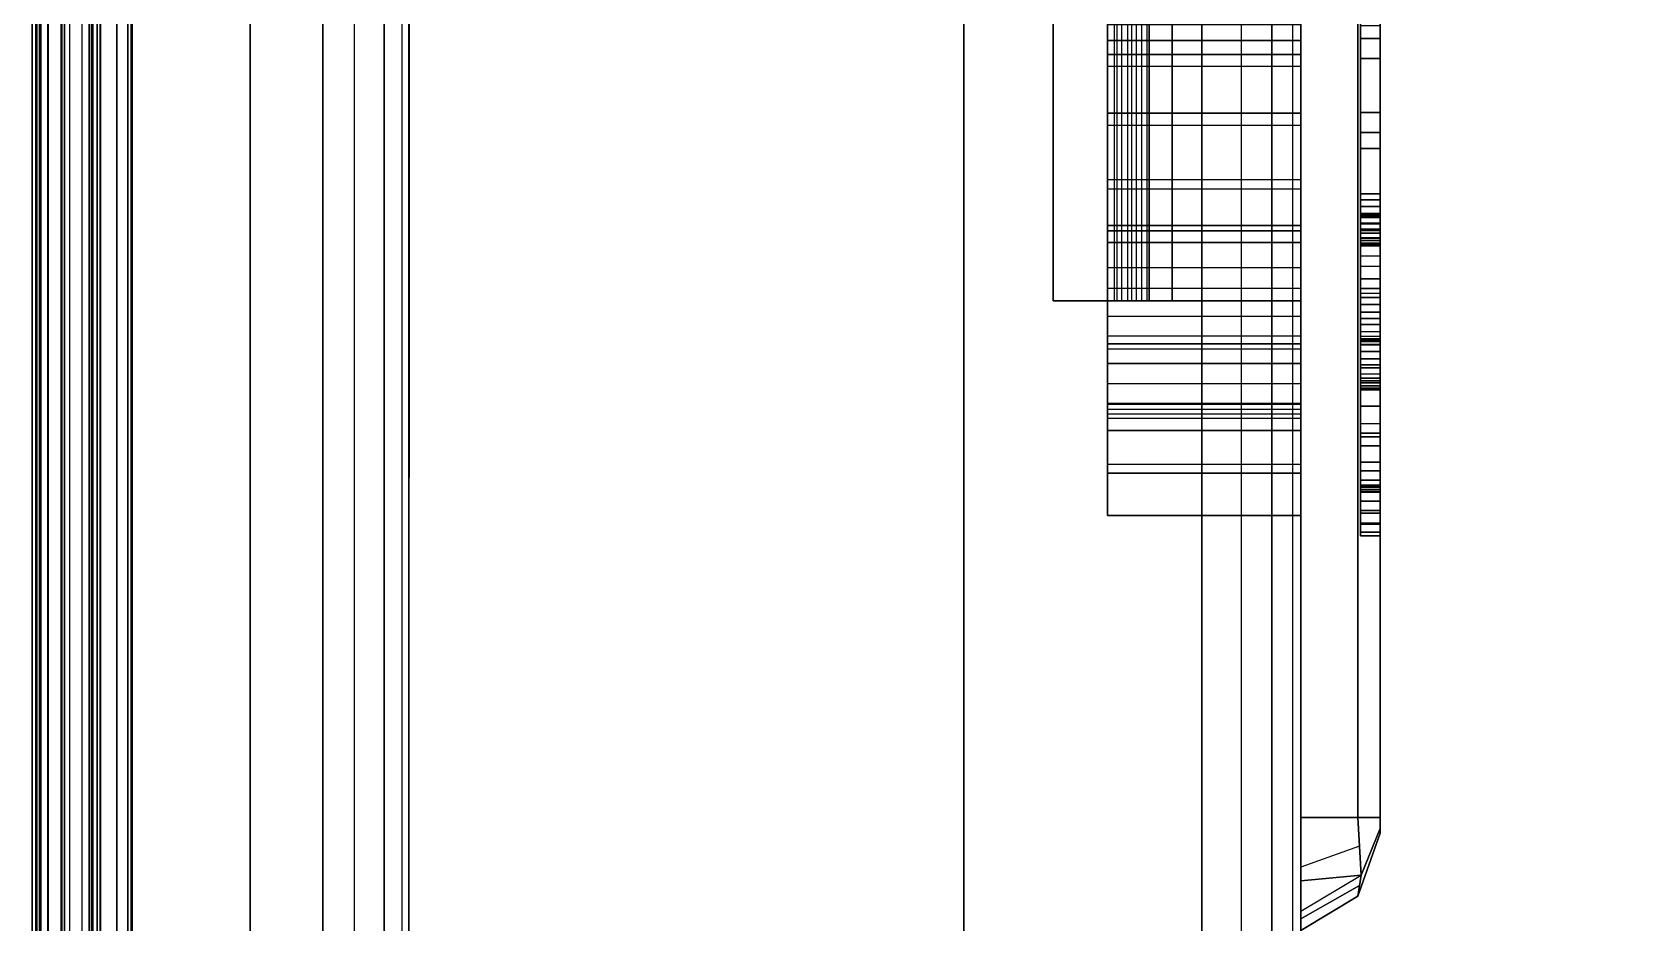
# Model space of a CAD drawing. Header units: inches. Extents: x -1 to 233, y 0 to 394.
# Drawn here: x 0 to 16.21, y 16.68 to 25.66 of the extents above; entities that cross this region are included whole.
import ezdxf

# ---------------------------------------------------------------- set-up
doc = ezdxf.new("R2010")
doc.units = ezdxf.units.IN
doc.header["$MEASUREMENT"] = 0
doc.layers.add('2', color=7, linetype='CONTINUOUS')

msp = doc.modelspace()

# ---------------------------------------------------------------- linework, layer by layer
at = {"layer": '2'}
for p, q in [((0, 0, 0.505), (0, 390, 0.505)), ((0, 16.2, 89.5), (0, 390, 89.5)), ((0, 16.2, 84.5), (0, 390, 84.5)), ((0, 16.2, 82.4), (0, 390, 82.4)), ((0, 0, 17.212), (0, 390, 17.212)), ((0, 0, 14.788), (0, 390, 14.788)), ((0.037, 0, 0.315), (0.037, 390, 0.315)), ((0.048, 0, 15.124), (0.048, 390, 15.124)), ((0.074, 16.2, 84.144), (0.074, 390, 84.144)), ((0.082, 16.2, 89.897), (0.082, 390, 89.897)), ((0.087, 16.2, 82.807), (0.087, 390, 82.807)), ((0.16, 0, 16.614), (0.16, 390, 16.614)), ((0.161, 0, 15.388), (0.161, 390, 15.388)), ((0.163, 0, 0.133), (0.163, 390, 0.133)), ((0.293, 16.2, 90.207), (0.293, 390, 90.207)), ((0.293, 16.2, 83.107), (0.293, 390, 83.107)), ((0.3, 16.2, 83.829), (0.3, 390, 83.829)), ((0.326, 0, 0.033), (0.326, 390, 0.033)), ((0.381, 0, 15.664), (0.381, 390, 15.664)), ((0.505, 0), (0.505, 390)), ((0.576, 16.2, 90.406), (0.576, 390, 90.406)), ((0.6, 0, 16.173), (0.6, 390, 16.173)), ((0.601, 16.2, 83.317), (0.601, 390, 83.317)), ((0.616, 16.2, 83.646), (0.616, 390, 83.646)), ((0.655, 0, 16.126), (0.655, 390, 16.126)), ((0.655, 0, 15.874), (0.655, 390, 15.874)), ((0.687, 0, 0.034), (0.687, 390, 0.034)), ((0.689, 0, 16.065), (0.689, 390, 16.065)), ((0.694, 0, 15.951), (0.694, 390, 15.951)), ((0.856, 0, 0.142), (0.856, 390, 0.142)), ((0.966, 0, 0.299), (0.966, 390, 0.299)), ((1, 16.2, 90.5), (1, 390, 90.5)), ((1, 16.2, 83.606), (1, 390, 83.606)), ((1, 16.2, 83.4), (1, 390, 83.4)), ((1.01, 0, 3.6), (1.01, 390, 3.6)), ((1.01, 0, 0.505), (1.01, 390, 0.505)), ((2.198, 0, 3.6), (2.198, 390, 3.6)), ((2.932, 0, 6.909), (2.932, 385.5, 6.909)), ((3.252, 0, 7.008), (3.252, 385.5, 7.008)), ((3.552, 0, 7.241), (3.552, 385.5, 7.241)), ((3.734, 0, 7.544), (3.734, 385.5, 7.544)), ((3.8, 0, 7.9), (3.8, 385.5, 7.9)), ((3.8, 0, 19.6), (3.8, 385.5, 19.6)), ((11.8, 0, 90.5), (11.8, 373.8, 90.5)), ((12.199, 0, 90.417), (12.199, 373.8, 90.417)), ((12.507, 0, 90.207), (12.507, 373.8, 90.207)), ((12.719, 0, 89.895), (12.719, 373.8, 89.895)), ((12.8, 0, 89.5), (12.8, 373.8, 89.5)), ((11.269, 22.95, 32.701), (10.918, 22.95, 32.701)), ((12.8, 17.74, 33.8), (12.8, 17.237, 32.517)), ((12.8, 17.237, 32.517), (12.8, 17.74, 32.4))]:
    msp.add_line(p, q, dxfattribs=at)
at = {"layer": '2', "extrusion": (0, 1, -2e-16)}
for p, q in [((12.8, 18, 77.26), (12.8, 16.717, 77.763)), ((12.8, 16.717, 77.763), (12.8, 16.6, 77.26))]:
    msp.add_line(p, q, dxfattribs=at)
at = {"layer": '2'}
for points in [[(0.037, 0, 0.315), (0, 0, 0.505), (0, 390, 0.505), (0.037, 390, 0.315)], [(0, 0, 0.505), (0, 0, 14.788), (0, 390, 14.788), (0, 390, 0.505)], [(0.048, 0, 15.124), (0, 0, 14.788), (0, 390, 14.788), (0.048, 390, 15.124)], [(0.16, 390, 16.614), (0, 390, 17.212), (0, 0, 17.212), (0.16, 0, 16.614)], [(0, 0, 17.212), (0, 0, 82.4), (0, 390, 82.4), (0, 390, 17.212)], [(0, 390, 82.4), (0.087, 390, 82.807), (0.087, 16.2, 82.807), (0, 16.2, 82.4)], [(0.074, 390, 84.144), (0, 390, 84.5), (0, 16.2, 84.5), (0.074, 16.2, 84.144)], [(0, 16.2, 84.5), (0, 16.2, 89.5), (0, 390, 89.5), (0, 390, 84.5)], [(0, 390, 89.5), (0.082, 390, 89.897), (0.082, 16.2, 89.897), (0, 16.2, 89.5)], [(0.163, 390, 0.133), (0.037, 390, 0.315), (0.037, 0, 0.315), (0.163, 0, 0.133)], [(0.048, 390, 15.124), (0.161, 390, 15.388), (0.161, 0, 15.388), (0.048, 0, 15.124)], [(0.3, 16.2, 83.829), (0.074, 16.2, 84.144), (0.074, 390, 84.144), (0.3, 390, 83.829)], [(0.082, 16.2, 89.897), (0.293, 16.2, 90.207), (0.293, 390, 90.207), (0.082, 390, 89.897)], [(0.087, 16.2, 82.807), (0.293, 16.2, 83.107), (0.293, 390, 83.107), (0.087, 390, 82.807)], [(0.6, 0, 16.173), (0.16, 0, 16.614), (0.16, 390, 16.614), (0.6, 390, 16.173)], [(0.161, 0, 15.388), (0.381, 0, 15.664), (0.381, 390, 15.664), (0.161, 390, 15.388)], [(0.163, 0, 0.133), (0.326, 0, 0.033), (0.326, 390, 0.033), (0.163, 390, 0.133)], [(0.293, 390, 83.107), (0.601, 390, 83.317), (0.601, 16.2, 83.317), (0.293, 16.2, 83.107)], [(0.293, 390, 90.207), (0.576, 390, 90.406), (0.576, 16.2, 90.406), (0.293, 16.2, 90.207)], [(0.616, 390, 83.646), (0.3, 390, 83.829), (0.3, 16.2, 83.829), (0.616, 16.2, 83.646)], [(0.505, 390), (0.326, 390, 0.033), (0.326, 0, 0.033), (0.505, 0)], [(0.381, 390, 15.664), (0.655, 390, 15.874), (0.655, 0, 15.874), (0.381, 0, 15.664)], [(0.687, 0, 0.034), (0.505, 0), (0.505, 390), (0.687, 390, 0.034)], [(0.576, 16.2, 90.406), (1, 16.2, 90.5), (1, 390, 90.5), (0.576, 390, 90.406)], [(0.655, 390, 16.126), (0.6, 390, 16.173), (0.6, 0, 16.173), (0.655, 0, 16.126)], [(0.601, 16.2, 83.317), (1, 16.2, 83.4), (1, 390, 83.4), (0.601, 390, 83.317)], [(1, 16.2, 83.606), (0.616, 16.2, 83.646), (0.616, 390, 83.646), (1, 390, 83.606)], [(0.655, 0, 15.874), (0.694, 0, 15.951), (0.694, 390, 15.951), (0.655, 390, 15.874)], [(0.689, 0, 16.065), (0.655, 0, 16.126), (0.655, 390, 16.126), (0.689, 390, 16.065)], [(0.856, 390, 0.142), (0.687, 390, 0.034), (0.687, 0, 0.034), (0.856, 0, 0.142)], [(0.694, 390, 15.951), (0.689, 390, 16.065), (0.689, 0, 16.065), (0.694, 0, 15.951)], [(0.856, 0, 0.142), (0.966, 0, 0.299), (0.966, 390, 0.299), (0.856, 390, 0.142)], [(0.966, 0, 0.299), (1.01, 0, 0.505), (1.01, 390, 0.505), (0.966, 390, 0.299)], [(1, 390, 83.606), (1, 390, 83.4), (1, 16.2, 83.4), (1, 16.2, 83.606)], [(1.01, 390, 3.6), (1.01, 390, 0.505), (1.01, 0, 0.505), (1.01, 0, 3.6)], [(1.01, 0, 3.6), (2.198, 0, 3.6), (2.198, 390, 3.6), (1.01, 390, 3.6)], [(2.198, 0, 3.6), (2.932, 0, 6.909), (2.932, 385.5, 6.909), (2.198, 385.5, 3.6)], [(2.932, 0, 6.909), (3.252, 0, 7.008), (3.252, 385.5, 7.008), (2.932, 385.5, 6.909)], [(3.252, 385.5, 7.008), (3.552, 385.5, 7.241), (3.552, 0, 7.241), (3.252, 0, 7.008)], [(3.552, 0, 7.241), (3.734, 0, 7.544), (3.734, 385.5, 7.544), (3.552, 385.5, 7.241)], [(3.734, 385.5, 7.544), (3.8, 385.5, 7.9), (3.8, 0, 7.9), (3.734, 0, 7.544)], [(3.8, 385.5, 19.6), (3.8, 385.5, 7.9), (3.8, 0, 7.9), (3.8, 0, 19.6)], [(3.8, 0.9, 18.8), (46.1, 0.9, 18.8), (46.1, 377.4, 18.8), (3.8, 377.4, 18.8)], [(46.9, 0.9, 19.6), (9.4, 0.9, 19.6), (9.4, 373.8, 19.6), (46.9, 377.4, 19.6)], [(1, 373.8, 90.5), (11.8, 373.8, 90.5), (11.8, 0, 90.5), (1, 0, 90.5)], [(9.4, 0, 19.6), (3.8, 0, 19.6), (3.9, 373.8, 19.6), (9.4, 373.8, 19.6)], [(12.8, 373.8, 28), (9.4, 373.8, 28), (9.4, 0, 28), (12.8, 0, 28)], [(9.4, 0, 28), (9.4, 0, 19.6), (9.4, 373.8, 19.6), (9.4, 373.8, 28)], [(11.8, 0, 90.5), (12.199, 0, 90.417), (12.199, 373.8, 90.417), (11.8, 373.8, 90.5)], [(12.199, 373.8, 90.417), (12.507, 373.8, 90.207), (12.507, 0, 90.207), (12.199, 0, 90.417)], [(12.507, 0, 90.207), (12.719, 0, 89.895), (12.719, 373.8, 89.895), (12.507, 373.8, 90.207)], [(12.719, 373.8, 89.895), (12.8, 373.8, 89.5), (12.8, 0, 89.5), (12.719, 0, 89.895)], [(12.8, 0, 89.5), (12.8, 352.528, 89.5), (12.8, 352.528, 28), (12.8, 0, 28)], [(12.8, 36.6, 33.8), (12.8, 36.6, 74.245), (12.8, 16.6, 74.245), (12.8, 16.6, 33.8)], [(13.6, 35.62, 72.144), (13.6, 35.62, 72.144), (13.6, 17.58, 72.829), (13.6, 30.141, 72.827)], [(13.6, 35.62, 33.54), (13.6, 17.58, 33.54), (13.6, 17.58, 72.829), (13.6, 35.62, 72.144)], [(13.6, 17.58, 33.54), (13.6, 35.46, 33.38), (13.6, 35.573, 33.427), (13.6, 35.62, 33.54)], [(12.8, 35.46, 32.4), (12.8, 35.46, 33.8), (12.8, 17.74, 33.8), (12.8, 17.74, 32.4)], [(12.8, 17.74, 78.4), (13.375, 17.74, 78.053), (13.375, 35.46, 78.053), (12.8, 35.46, 78.4)], [(12.8, 35.46, 32.4), (13.375, 35.46, 32.747), (13.375, 17.74, 32.747), (12.8, 17.74, 32.4)], [(13.375, 35.46, 78.053), (13.6, 35.46, 77.42), (13.6, 17.74, 77.42), (13.375, 17.74, 78.053)], [(13.375, 17.74, 32.747), (13.6, 17.74, 33.38), (13.6, 35.46, 33.38), (13.375, 35.46, 32.747)], [(13.6, 35.46, 33.38), (13.6, 17.74, 33.38), (13.6, 17.627, 33.427), (13.6, 17.58, 33.54)], [(12.8, 32.43, 74.245), (12.8, 20.77, 74.245), (12.8, 20.77, 78.4), (12.8, 32.43, 78.4)], [(10.3, 30.25, 34.8), (10.3, 22.95, 34.8), (12.8, 22.95, 34.8), (12.8, 30.25, 34.8)], [(10.3, 30.25, 34.8), (10.3, 30.25, 33.437), (10.3, 22.95, 33.437), (10.3, 22.95, 34.8)], [(10.3, 22.95, 33.437), (10.918, 22.95, 32.701), (10.918, 30.25, 32.701), (10.3, 30.25, 33.437)], [(10.918, 30.25, 32.701), (10.943, 30.25, 32.671), (10.943, 22.95, 32.671), (10.918, 22.95, 32.701)], [(10.943, 22.95, 32.671), (10.994, 22.95, 32.628), (10.994, 30.25, 32.628), (10.943, 30.25, 32.671)], [(10.994, 30.25, 32.628), (11.05, 30.25, 32.605), (11.05, 22.95, 32.605), (10.994, 22.95, 32.628)], [(11.05, 22.95, 32.605), (11.094, 22.95, 32.6), (11.094, 30.25, 32.6), (11.05, 30.25, 32.605)], [(11.094, 30.25, 32.6), (11.138, 30.25, 32.605), (11.138, 22.95, 32.605), (11.094, 22.95, 32.6)], [(11.138, 22.95, 32.605), (11.194, 22.95, 32.628), (11.194, 30.25, 32.628), (11.138, 30.25, 32.605)], [(11.194, 30.25, 32.628), (11.245, 30.25, 32.671), (11.245, 22.95, 32.671), (11.194, 22.95, 32.628)], [(11.245, 22.95, 32.671), (11.269, 22.95, 32.701), (11.269, 30.25, 32.701), (11.245, 30.25, 32.671)], [(11.269, 22.95, 32.701), (11.5, 22.95, 33.1), (11.5, 30.25, 33.1), (11.269, 30.25, 32.701)], [(11.5, 30.25, 33.8), (11.5, 30.25, 33.1), (11.5, 22.95, 33.1), (11.5, 22.95, 33.8)], [(11.5, 30.25, 33.8), (12.8, 30.25, 33.8), (12.8, 22.95, 33.8), (11.5, 22.95, 33.8)], [(13.6, 27.081, 77.42), (13.6, 27.081, 75.898), (13.6, 27.175, 75.028), (13.6, 23.809, 75.028)], [(13.6, 23.809, 77.42), (13.6, 23.809, 77.42), (13.6, 23.809, 75.028), (13.6, 27.081, 77.42)], [(13.6, 17.58, 72.829), (13.6, 26.963, 72.829), (13.6, 26.422, 72.898), (13.6, 17.58, 72.898)], [(13.6, 25.597, 72.898), (13.4, 25.597, 72.898), (13.4, 26.422, 72.898), (13.6, 26.422, 72.898)], [(13.4, 25.726, 75.028), (13.4, 24.85, 75.028), (13.4, 25.597, 72.898), (13.4, 26.422, 72.898)], [(10.85, 25.737, 77.3), (10.85, 26.235, 76.436), (10.85, 25.923, 76.055), (10.85, 25.576, 76.669)], [(10.85, 25.923, 76.055), (10.85, 25.437, 75.723), (12.8, 25.437, 75.723), (12.8, 25.923, 76.055)], [(10.85, 25.576, 76.669), (10.85, 25.314, 76.378), (10.85, 25.437, 75.723), (10.85, 25.923, 76.055)], [(12.8, 25.737, 77.3), (12.8, 25.576, 76.669), (10.85, 25.576, 76.669), (10.85, 25.737, 77.3)], [(13.6, 25.726, 75.028), (13.4, 25.726, 75.028), (13.4, 24.85, 75.028), (13.6, 24.85, 75.028)], [(12.8, 25.576, 76.669), (12.8, 25.314, 76.378), (10.85, 25.314, 76.378), (10.85, 25.576, 76.669)], [(13.6, 24.85, 75.028), (13.4, 24.85, 75.028), (13.4, 25.597, 72.898), (13.6, 25.597, 72.898)], [(13.6, 24.85, 75.028), (13.6, 24.649, 75.028), (13.6, 25.396, 72.898), (13.6, 25.597, 72.898)], [(10.85, 25.437, 75.723), (10.85, 24.843, 75.552), (12.8, 24.843, 75.552), (12.8, 25.437, 75.723)], [(10.85, 24.724, 76.149), (10.85, 24.843, 75.552), (10.85, 25.437, 75.723), (10.85, 25.314, 76.378)], [(10.85, 25.314, 76.378), (10.85, 24.724, 76.149), (12.8, 24.724, 76.149), (12.8, 25.314, 76.378)], [(13.6, 25.396, 72.898), (13.4, 25.396, 72.898), (13.4, 24.487, 72.898), (13.6, 24.487, 72.898)], [(13.6, 24.649, 75.028), (13.4, 24.649, 75.028), (13.4, 25.396, 72.898), (13.6, 25.396, 72.898)], [(13.4, 24.649, 75.028), (13.4, 24.03, 74.199), (13.4, 24.487, 72.898), (13.4, 25.396, 72.898)], [(10.85, 24.843, 75.552), (10.85, 24.174, 75.593), (12.8, 24.174, 75.593), (12.8, 24.843, 75.552)], [(10.85, 24.078, 76.299), (10.85, 24.724, 76.149), (10.85, 24.843, 75.552), (10.85, 24.174, 75.593)], [(12.8, 24.724, 76.149), (12.8, 24.078, 76.299), (10.85, 24.078, 76.299), (10.85, 24.724, 76.149)], [(13.6, 24.649, 75.028), (13.6, 23.809, 75.028), (13.4, 23.809, 75.028), (13.4, 24.649, 75.028)], [(13.4, 24.03, 74.199), (13.4, 23.836, 74.906), (13.4, 23.809, 75.028), (13.4, 24.649, 75.028)], [(13.6, 24.487, 72.898), (13.4, 24.487, 72.898), (13.4, 24.03, 74.199), (13.6, 24.03, 74.199)], [(13.6, 24.487, 72.898), (13.6, 23.971, 72.898), (13.6, 23.524, 74.173), (13.6, 24.03, 74.199)], [(12.8, 24.174, 75.593), (12.8, 23.658, 75.801), (10.85, 23.658, 75.801), (10.85, 24.174, 75.593)], [(10.85, 23.711, 76.653), (10.85, 24.078, 76.299), (10.85, 24.174, 75.593), (10.85, 23.658, 75.801)], [(10.85, 24.078, 76.299), (10.85, 23.711, 76.653), (12.8, 23.711, 76.653), (12.8, 24.078, 76.299)], [(13.4, 23.97, 74.291), (13.6, 23.97, 74.291), (13.6, 24.03, 74.199), (13.4, 24.03, 74.199)], [(13.4, 24.03, 74.199), (13.4, 23.97, 74.291), (13.4, 23.833, 74.884), (13.4, 23.836, 74.906)], [(13.6, 23.97, 74.291), (13.6, 23.512, 74.225), (13.6, 23.524, 74.173), (13.6, 24.03, 74.199)], [(13.6, 23.971, 72.898), (13.4, 23.971, 72.898), (13.4, 23.524, 74.173), (13.6, 23.524, 74.173)], [(13.6, 23.024, 72.898), (13.4, 23.024, 72.898), (13.4, 23.971, 72.898), (13.6, 23.971, 72.898)], [(13.4, 23.024, 72.898), (13.4, 23.971, 72.898), (13.4, 23.524, 74.173), (13.4, 23.074, 75.113)], [(13.4, 23.901, 74.354), (13.6, 23.901, 74.354), (13.6, 23.97, 74.291), (13.4, 23.97, 74.291)], [(13.4, 23.97, 74.291), (13.4, 23.901, 74.354), (13.4, 23.822, 74.873), (13.4, 23.833, 74.884)], [(13.4, 23.829, 74.395), (13.6, 23.829, 74.395), (13.6, 23.901, 74.354), (13.4, 23.901, 74.354)], [(13.4, 23.822, 74.873), (13.4, 23.803, 74.869), (13.4, 23.829, 74.395), (13.4, 23.901, 74.354)], [(13.4, 23.809, 75.028), (13.4, 23.836, 74.906), (13.6, 23.836, 74.906), (13.6, 23.809, 75.028)], [(13.6, 23.833, 74.884), (13.4, 23.833, 74.884), (13.4, 23.836, 74.906), (13.6, 23.836, 74.906)], [(13.4, 23.822, 74.873), (13.6, 23.822, 74.873), (13.6, 23.833, 74.884), (13.4, 23.833, 74.884)], [(13.4, 23.736, 74.423), (13.6, 23.736, 74.423), (13.6, 23.829, 74.395), (13.4, 23.829, 74.395)], [(13.4, 23.803, 74.869), (13.4, 23.791, 74.874), (13.4, 23.736, 74.423), (13.4, 23.829, 74.395)], [(13.6, 23.512, 74.225), (13.6, 23.515, 74.283), (13.6, 23.901, 74.354), (13.6, 23.97, 74.291)], [(13.6, 23.901, 74.354), (13.6, 23.829, 74.395), (13.6, 23.533, 74.332), (13.6, 23.515, 74.283)], [(13.6, 23.822, 74.873), (13.6, 23.833, 74.884), (13.6, 23.836, 74.906), (13.6, 23.809, 75.028)], [(13.6, 23.829, 74.395), (13.6, 23.736, 74.423), (13.6, 23.558, 74.368), (13.6, 23.533, 74.332)], [(10.85, 23.711, 76.653), (10.85, 23.539, 77.2), (12.8, 23.539, 77.2), (12.8, 23.711, 76.653)], [(10.85, 23.539, 77.2), (10.85, 23.711, 76.653), (10.85, 23.658, 75.801), (10.85, 23.284, 76.09)], [(13.4, 23.803, 74.869), (13.6, 23.803, 74.869), (13.6, 23.822, 74.873), (13.4, 23.822, 74.873)], [(13.4, 23.803, 74.869), (13.4, 23.791, 74.874), (13.6, 23.791, 74.874), (13.6, 23.803, 74.869)], [(13.6, 23.728, 74.913), (13.4, 23.728, 74.913), (13.4, 23.791, 74.874), (13.6, 23.791, 74.874)], [(13.4, 23.791, 74.874), (13.4, 23.728, 74.913), (13.4, 23.678, 74.423), (13.4, 23.736, 74.423)], [(13.4, 23.678, 74.423), (13.6, 23.678, 74.423), (13.6, 23.736, 74.423), (13.4, 23.736, 74.423)], [(13.6, 23.662, 74.95), (13.4, 23.662, 74.95), (13.4, 23.728, 74.913), (13.6, 23.728, 74.913)], [(13.4, 23.728, 74.913), (13.4, 23.662, 74.95), (13.4, 23.632, 74.413), (13.4, 23.678, 74.423)], [(13.6, 23.632, 74.413), (13.4, 23.632, 74.413), (13.4, 23.678, 74.423), (13.6, 23.678, 74.423)], [(13.6, 23.809, 75.028), (13.6, 23.791, 74.874), (13.6, 23.803, 74.869), (13.6, 23.822, 74.873)], [(13.6, 23.662, 74.95), (13.6, 23.728, 74.913), (13.6, 23.791, 74.874), (13.6, 23.809, 75.028)], [(13.6, 23.505, 75.025), (13.6, 23.583, 74.99), (13.6, 23.662, 74.95), (13.6, 23.809, 75.028)], [(13.6, 23.299, 75.09), (13.6, 23.402, 75.063), (13.6, 23.505, 75.025), (13.6, 23.809, 75.028)], [(13.6, 23.809, 77.42), (13.6, 23.074, 75.113), (13.6, 23.174, 75.109), (13.6, 23.299, 75.09)], [(13.6, 23.809, 77.42), (13.6, 23.809, 77.42), (13.6, 23.809, 75.028), (13.6, 23.299, 75.09)], [(13.6, 23.809, 77.42), (13.6, 22.914, 75.094), (13.6, 22.986, 75.108), (13.6, 23.074, 75.113)], [(13.6, 23.809, 77.42), (13.6, 23.809, 77.42), (13.6, 22.914, 77.42), (13.6, 22.914, 75.094)], [(13.6, 23.736, 74.423), (13.6, 23.678, 74.423), (13.6, 23.587, 74.394), (13.6, 23.558, 74.368)], [(13.6, 23.678, 74.423), (13.6, 23.678, 74.423), (13.6, 23.632, 74.413), (13.6, 23.587, 74.394)], [(12.8, 23.658, 75.801), (12.8, 23.284, 76.09), (10.85, 23.284, 76.09), (10.85, 23.658, 75.801)], [(12.8, 21.917, 77.2), (12.8, 23.539, 77.2), (10.85, 23.539, 77.2), (10.85, 21.917, 77.2)], [(10.85, 23.284, 76.09), (10.85, 22.728, 77.2), (10.85, 23.539, 77.2), (10.85, 23.284, 76.09)], [(13.6, 23.583, 74.99), (13.4, 23.583, 74.99), (13.4, 23.662, 74.95), (13.6, 23.662, 74.95)], [(13.4, 23.662, 74.95), (13.4, 23.583, 74.99), (13.4, 23.587, 74.394), (13.4, 23.632, 74.413)], [(13.6, 23.587, 74.394), (13.4, 23.587, 74.394), (13.4, 23.632, 74.413), (13.6, 23.632, 74.413)], [(13.6, 23.558, 74.368), (13.4, 23.558, 74.368), (13.4, 23.587, 74.394), (13.6, 23.587, 74.394)], [(13.4, 23.587, 74.394), (13.4, 23.558, 74.368), (13.4, 23.505, 75.025), (13.4, 23.583, 74.99)], [(13.6, 23.505, 75.025), (13.4, 23.505, 75.025), (13.4, 23.583, 74.99), (13.6, 23.583, 74.99)], [(13.6, 23.533, 74.332), (13.4, 23.533, 74.332), (13.4, 23.558, 74.368), (13.6, 23.558, 74.368)], [(13.4, 23.558, 74.368), (13.4, 23.533, 74.332), (13.4, 23.402, 75.063), (13.4, 23.505, 75.025)], [(13.6, 23.515, 74.283), (13.4, 23.515, 74.283), (13.4, 23.533, 74.332), (13.6, 23.533, 74.332)], [(13.4, 23.533, 74.332), (13.4, 23.515, 74.283), (13.4, 23.299, 75.09), (13.4, 23.402, 75.063)], [(13.4, 23.512, 74.225), (13.4, 23.524, 74.173), (13.6, 23.524, 74.173), (13.6, 23.512, 74.225)], [(13.4, 23.512, 74.225), (13.4, 23.524, 74.173), (13.4, 23.074, 75.113), (13.4, 23.174, 75.109)], [(13.6, 23.512, 74.225), (13.4, 23.512, 74.225), (13.4, 23.515, 74.283), (13.6, 23.515, 74.283)], [(13.4, 23.515, 74.283), (13.4, 23.512, 74.225), (13.4, 23.174, 75.109), (13.4, 23.299, 75.09)], [(13.6, 23.402, 75.063), (13.4, 23.402, 75.063), (13.4, 23.505, 75.025), (13.6, 23.505, 75.025)], [(13.4, 23.299, 75.09), (13.6, 23.299, 75.09), (13.6, 23.402, 75.063), (13.4, 23.402, 75.063)], [(10.85, 23.284, 76.09), (10.85, 23.078, 76.206), (12.8, 23.078, 76.206), (12.8, 23.284, 76.09)], [(10.85, 23.284, 76.09), (10.85, 22.728, 77.2), (10.85, 22.468, 77.2), (10.85, 23.078, 76.206)], [(13.6, 23.174, 75.109), (13.4, 23.174, 75.109), (13.4, 23.299, 75.09), (13.6, 23.299, 75.09)], [(12.8, 23.078, 76.206), (12.8, 22.794, 76.185), (10.85, 22.794, 76.185), (10.85, 23.078, 76.206)], [(10.85, 23.078, 76.206), (10.85, 22.468, 77.2), (10.85, 22.242, 77.2), (10.85, 22.794, 76.185)], [(13.6, 23.074, 75.113), (13.4, 23.074, 75.113), (13.4, 23.174, 75.109), (13.6, 23.174, 75.109)], [(13.6, 22.986, 75.108), (13.4, 22.986, 75.108), (13.4, 23.074, 75.113), (13.6, 23.074, 75.113)], [(13.4, 23.024, 72.898), (13.4, 22.914, 75.094), (13.4, 22.986, 75.108), (13.4, 23.074, 75.113)], [(13.6, 23.024, 72.898), (13.4, 23.024, 72.898), (13.4, 22.568, 74.199), (13.6, 22.568, 74.199)], [(13.4, 23.024, 72.898), (13.4, 22.773, 75.035), (13.4, 22.835, 75.067), (13.4, 22.914, 75.094)], [(13.4, 23.024, 72.898), (13.4, 22.638, 74.925), (13.4, 22.712, 74.994), (13.4, 22.773, 75.035)], [(13.4, 23.024, 72.898), (13.4, 22.555, 74.803), (13.4, 22.593, 74.867), (13.4, 22.638, 74.925)], [(13.4, 22.536, 74.788), (13.4, 22.555, 74.803), (13.4, 23.024, 72.898), (13.4, 22.555, 74.803)], [(13.4, 23.024, 72.898), (13.4, 22.512, 74.792), (13.4, 22.536, 74.788), (13.4, 22.555, 74.803)], [(13.4, 22.512, 74.792), (13.4, 22.507, 74.291), (13.4, 22.568, 74.199), (13.4, 23.024, 72.898)], [(13.6, 23.024, 72.898), (13.6, 22.508, 72.898), (13.6, 22.061, 74.173), (13.6, 22.568, 74.199)], [(11.5, 22.95, 33.1), (11.5, 22.95, 33.437), (10.3, 22.95, 33.437), (10.918, 22.95, 32.701)], [(10.3, 22.95, 33.437), (10.3, 22.95, 33.8), (11.5, 22.95, 33.8), (11.5, 22.95, 33.437)], [(12.8, 22.95, 34.8), (12.8, 22.95, 33.8), (10.3, 22.95, 33.8), (10.3, 22.95, 34.8)], [(10.975, 22.95, 32.701), (10.975, 22.95, 32.701), (10.943, 22.95, 32.671), (10.918, 22.95, 32.701)], [(10.918, 22.95, 32.701), (10.918, 22.95, 32.701), (11.269, 22.95, 32.701), (11.5, 22.95, 33.1)], [(11.012, 22.95, 32.701), (10.994, 22.95, 32.628), (10.943, 22.95, 32.671), (10.975, 22.95, 32.701)], [(11.05, 22.95, 32.605), (10.994, 22.95, 32.628), (11.012, 22.95, 32.701), (11.059, 22.95, 32.701)], [(11.059, 22.95, 32.701), (11.05, 22.95, 32.605), (11.094, 22.95, 32.6), (11.094, 22.95, 32.701)], [(11.094, 22.95, 32.701), (11.094, 22.95, 32.6), (11.138, 22.95, 32.605), (11.128, 22.95, 32.701)], [(11.128, 22.95, 32.701), (11.175, 22.95, 32.701), (11.194, 22.95, 32.628), (11.138, 22.95, 32.605)], [(11.213, 22.95, 32.701), (11.245, 22.95, 32.671), (11.194, 22.95, 32.628), (11.175, 22.95, 32.701)], [(11.269, 22.95, 32.701), (11.245, 22.95, 32.671), (11.213, 22.95, 32.701)], [(13.6, 22.914, 75.094), (13.4, 22.914, 75.094), (13.4, 22.986, 75.108), (13.6, 22.986, 75.108)], [(13.6, 22.835, 75.067), (13.4, 22.835, 75.067), (13.4, 22.914, 75.094), (13.6, 22.914, 75.094)], [(13.6, 22.914, 77.42), (13.6, 22.773, 75.035), (13.6, 22.835, 75.067), (13.6, 22.914, 75.094)], [(13.6, 22.914, 77.42), (13.6, 22.638, 74.925), (13.6, 22.712, 74.994), (13.6, 22.773, 75.035)], [(13.6, 22.914, 77.42), (13.6, 22.555, 74.803), (13.6, 22.593, 74.867), (13.6, 22.638, 74.925)], [(13.6, 22.914, 77.42), (13.6, 22.512, 74.792), (13.6, 22.536, 74.788), (13.6, 22.555, 74.803)], [(13.6, 22.914, 77.42), (13.6, 22.143, 74.99), (13.6, 22.305, 74.914), (13.6, 22.512, 74.792)], [(13.6, 22.914, 77.42), (13.6, 21.712, 75.091), (13.6, 21.89, 75.074), (13.6, 22.143, 74.99)], [(13.6, 22.914, 77.42), (13.6, 21.489, 75.066), (13.6, 21.615, 75.087), (13.6, 21.712, 75.091)], [(13.6, 22.914, 77.42), (13.6, 21.236, 74.938), (13.6, 21.324, 75.002), (13.6, 21.489, 75.066)], [(13.6, 21.236, 77.42), (13.6, 21.236, 77.42), (13.6, 21.236, 74.938), (13.6, 22.914, 77.42)], [(10.85, 22.794, 76.185), (10.85, 22.598, 76.028), (12.8, 22.598, 76.028), (12.8, 22.794, 76.185)], [(10.85, 22.068, 77.2), (10.85, 22.242, 77.2), (10.85, 22.794, 76.185), (10.85, 22.598, 76.028)], [(13.6, 22.773, 75.035), (13.4, 22.773, 75.035), (13.4, 22.835, 75.067), (13.6, 22.835, 75.067)], [(13.4, 22.712, 74.994), (13.4, 22.773, 75.035), (13.6, 22.773, 75.035), (13.6, 22.712, 74.994)], [(13.6, 22.638, 74.925), (13.4, 22.638, 74.925), (13.4, 22.712, 74.994), (13.6, 22.712, 74.994)], [(12.8, 22.598, 76.028), (12.8, 22.517, 75.77), (10.85, 22.517, 75.77), (10.85, 22.598, 76.028)], [(10.85, 22.517, 75.77), (10.85, 21.917, 77.2), (10.85, 22.068, 77.2), (10.85, 22.598, 76.028)], [(13.4, 22.593, 74.867), (13.6, 22.593, 74.867), (13.6, 22.638, 74.925), (13.4, 22.638, 74.925)], [(13.6, 22.593, 74.867), (13.6, 22.555, 74.803), (13.4, 22.555, 74.803), (13.4, 22.593, 74.867)], [(13.4, 22.507, 74.291), (13.6, 22.507, 74.291), (13.6, 22.568, 74.199), (13.4, 22.568, 74.199)], [(13.6, 22.555, 74.803), (13.6, 22.536, 74.788), (13.4, 22.536, 74.788), (13.4, 22.555, 74.803)], [(13.4, 22.536, 74.788), (13.4, 22.512, 74.792), (13.6, 22.512, 74.792), (13.6, 22.536, 74.788)], [(13.6, 22.507, 74.291), (13.6, 22.049, 74.225), (13.6, 22.061, 74.173), (13.6, 22.568, 74.199)], [(10.85, 22.517, 75.77), (10.85, 22.517, 75.56), (12.8, 22.517, 75.56), (12.8, 22.517, 75.77)], [(10.85, 22.517, 75.346), (10.85, 22.467, 75.054), (12.8, 22.467, 75.054), (12.8, 22.517, 75.346)], [(12.8, 22.517, 75.56), (12.8, 22.517, 75.346), (10.85, 22.517, 75.346), (10.85, 22.517, 75.56)], [(10.85, 21.917, 75.275), (10.85, 22.517, 75.346), (10.85, 22.517, 75.56), (10.85, 21.917, 76.237)], [(10.85, 21.917, 75.275), (10.85, 21.907, 75.201), (10.85, 22.467, 75.054), (10.85, 22.517, 75.346)], [(10.85, 21.917, 76.237), (10.85, 22.517, 75.56), (10.85, 22.517, 75.77), (10.85, 21.917, 77.2)], [(12.8, 22.467, 75.054), (12.8, 22.318, 74.786), (10.85, 22.318, 74.786), (10.85, 22.467, 75.054)], [(10.85, 21.854, 75.1), (10.85, 21.907, 75.201), (10.85, 22.467, 75.054), (10.85, 22.318, 74.786)], [(13.4, 22.305, 74.914), (13.6, 22.305, 74.914), (13.6, 22.512, 74.792), (13.4, 22.512, 74.792)], [(13.4, 22.507, 74.291), (13.4, 22.439, 74.354), (13.4, 22.305, 74.914), (13.4, 22.512, 74.792)], [(13.4, 21.58, 72.898), (13.6, 21.58, 72.898), (13.6, 22.508, 72.898), (13.4, 22.508, 72.898)], [(13.6, 22.508, 72.898), (13.4, 22.508, 72.898), (13.4, 22.061, 74.173), (13.6, 22.061, 74.173)], [(13.4, 22.508, 72.898), (13.4, 21.58, 72.898), (13.4, 21.078, 74.33), (13.4, 22.061, 74.173)], [(13.4, 22.439, 74.354), (13.6, 22.439, 74.354), (13.6, 22.507, 74.291), (13.4, 22.507, 74.291)], [(13.4, 22.367, 74.395), (13.6, 22.367, 74.395), (13.6, 22.439, 74.354), (13.4, 22.439, 74.354)], [(13.4, 22.305, 74.914), (13.4, 22.274, 74.423), (13.4, 22.367, 74.395), (13.4, 22.439, 74.354)], [(13.6, 22.049, 74.225), (13.6, 22.053, 74.283), (13.6, 22.439, 74.354), (13.6, 22.507, 74.291)], [(13.6, 22.439, 74.354), (13.6, 22.367, 74.395), (13.6, 22.07, 74.332), (13.6, 22.053, 74.283)], [(12.8, 22.318, 74.786), (12.8, 22.114, 74.6), (10.85, 22.114, 74.6), (10.85, 22.318, 74.786)], [(10.85, 21.766, 75.029), (10.85, 21.854, 75.1), (10.85, 22.318, 74.786), (10.85, 22.114, 74.6)], [(13.4, 22.274, 74.423), (13.6, 22.274, 74.423), (13.6, 22.367, 74.395), (13.4, 22.367, 74.395)], [(13.4, 22.143, 74.99), (13.6, 22.143, 74.99), (13.6, 22.305, 74.914), (13.4, 22.305, 74.914)], [(13.4, 22.274, 74.423), (13.4, 22.216, 74.423), (13.4, 22.143, 74.99), (13.4, 22.305, 74.914)], [(13.4, 22.216, 74.423), (13.6, 22.216, 74.423), (13.6, 22.274, 74.423), (13.4, 22.274, 74.423)], [(13.6, 22.17, 74.413), (13.4, 22.17, 74.413), (13.4, 22.216, 74.423), (13.6, 22.216, 74.423)], [(13.4, 22.143, 74.99), (13.4, 22.125, 74.394), (13.4, 22.17, 74.413), (13.4, 22.216, 74.423)], [(13.6, 22.367, 74.395), (13.6, 22.274, 74.423), (13.6, 22.095, 74.368), (13.6, 22.07, 74.332)], [(13.6, 22.274, 74.423), (13.6, 22.216, 74.423), (13.6, 22.125, 74.394), (13.6, 22.095, 74.368)], [(13.6, 22.216, 74.423), (13.6, 22.216, 74.423), (13.6, 22.17, 74.413), (13.6, 22.125, 74.394)], [(10.85, 22.114, 74.6), (10.85, 21.811, 74.471), (12.8, 21.811, 74.471), (12.8, 22.114, 74.6)], [(10.85, 21.642, 75), (10.85, 21.766, 75.029), (10.85, 22.114, 74.6), (10.85, 21.811, 74.471)], [(13.6, 22.125, 74.394), (13.4, 22.125, 74.394), (13.4, 22.17, 74.413), (13.6, 22.17, 74.413)], [(13.4, 21.89, 75.074), (13.6, 21.89, 75.074), (13.6, 22.143, 74.99), (13.4, 22.143, 74.99)], [(13.4, 22.143, 74.99), (13.4, 22.07, 74.332), (13.4, 22.095, 74.368), (13.4, 22.125, 74.394)], [(13.4, 22.07, 74.332), (13.4, 21.712, 75.091), (13.4, 21.89, 75.074), (13.4, 22.143, 74.99)], [(13.6, 22.095, 74.368), (13.4, 22.095, 74.368), (13.4, 22.125, 74.394), (13.6, 22.125, 74.394)], [(13.6, 22.07, 74.332), (13.4, 22.07, 74.332), (13.4, 22.095, 74.368), (13.6, 22.095, 74.368)], [(13.6, 22.053, 74.283), (13.4, 22.053, 74.283), (13.4, 22.07, 74.332), (13.6, 22.07, 74.332)], [(13.4, 21.712, 75.091), (13.4, 22.049, 74.225), (13.4, 22.053, 74.283), (13.4, 22.07, 74.332)], [(13.4, 22.049, 74.225), (13.4, 22.061, 74.173), (13.6, 22.061, 74.173), (13.6, 22.049, 74.225)], [(13.4, 21.712, 75.091), (13.4, 21.615, 75.087), (13.4, 22.061, 74.173), (13.4, 22.049, 74.225)], [(13.4, 22.061, 74.173), (13.4, 21.324, 75.002), (13.4, 21.489, 75.066), (13.4, 21.615, 75.087)], [(13.4, 22.061, 74.173), (13.4, 21.143, 74.831), (13.4, 21.236, 74.938), (13.4, 21.324, 75.002)], [(13.4, 22.061, 74.173), (13.4, 21.046, 74.509), (13.4, 21.076, 74.698), (13.4, 21.143, 74.831)], [(13.4, 22.061, 74.173), (13.4, 22.061, 74.173), (13.4, 21.078, 74.33), (13.4, 21.046, 74.509)], [(13.6, 22.049, 74.225), (13.4, 22.049, 74.225), (13.4, 22.053, 74.283), (13.6, 22.053, 74.283)], [(12.8, 21.907, 75.201), (12.8, 21.917, 75.275), (10.85, 21.917, 75.275), (10.85, 21.907, 75.201)], [(12.8, 21.917, 76.237), (12.8, 21.917, 77.2), (10.85, 21.917, 77.2), (10.85, 21.917, 76.237)], [(12.8, 21.917, 75.275), (12.8, 21.917, 76.237), (10.85, 21.917, 76.237), (10.85, 21.917, 75.275)], [(10.85, 21.854, 75.1), (10.85, 21.907, 75.201), (12.8, 21.907, 75.201), (12.8, 21.854, 75.1)], [(13.4, 21.712, 75.091), (13.6, 21.712, 75.091), (13.6, 21.89, 75.074), (13.4, 21.89, 75.074)], [(12.8, 21.766, 75.029), (12.8, 21.854, 75.1), (10.85, 21.854, 75.1), (10.85, 21.766, 75.029)], [(12.8, 21.811, 74.471), (12.8, 21.299, 74.358), (10.85, 21.299, 74.358), (10.85, 21.811, 74.471)], [(10.85, 21.214, 75), (10.85, 21.642, 75), (10.85, 21.811, 74.471), (10.85, 21.299, 74.358)], [(10.85, 21.642, 75), (10.85, 21.766, 75.029), (12.8, 21.766, 75.029), (12.8, 21.642, 75)], [(10.85, 21.214, 75), (10.85, 21.642, 75), (12.8, 21.642, 75), (12.8, 21.214, 75)], [(13.6, 21.615, 75.087), (13.4, 21.615, 75.087), (13.4, 21.712, 75.091), (13.6, 21.712, 75.091)], [(13.6, 21.489, 75.066), (13.4, 21.489, 75.066), (13.4, 21.615, 75.087), (13.6, 21.615, 75.087)], [(13.4, 21.078, 74.33), (13.6, 21.078, 74.33), (13.6, 21.58, 72.898), (13.4, 21.58, 72.898)], [(13.6, 17.58, 75.578), (13.6, 17.58, 72.898), (13.6, 21.58, 72.898), (13.6, 21.078, 74.33)], [(13.6, 21.324, 75.002), (13.4, 21.324, 75.002), (13.4, 21.489, 75.066), (13.6, 21.489, 75.066)], [(10.85, 21.299, 74.358), (10.85, 20.787, 74.245), (12.8, 20.787, 74.245), (12.8, 21.299, 74.358)], [(10.85, 20.787, 75), (10.85, 20.787, 74.245), (10.85, 21.299, 74.358), (10.85, 21.214, 75)], [(13.4, 21.236, 74.938), (13.4, 21.324, 75.002), (13.6, 21.324, 75.002), (13.6, 21.236, 74.938)], [(13.6, 21.143, 74.831), (13.4, 21.143, 74.831), (13.4, 21.236, 74.938), (13.6, 21.236, 74.938)], [(13.6, 21.236, 77.42), (13.6, 21.076, 74.698), (13.6, 21.143, 74.831), (13.6, 21.236, 74.938)], [(13.6, 21.09, 75.777), (13.6, 21.074, 75.88), (13.6, 21.236, 77.42), (13.6, 21.076, 74.698)], [(13.6, 21.236, 77.42), (13.6, 20.935, 76.025), (13.6, 21.019, 75.967), (13.6, 21.074, 75.88)], [(13.6, 21.236, 77.42), (13.6, 20.709, 76.011), (13.6, 20.836, 76.045), (13.6, 20.935, 76.025)], [(13.6, 21.236, 77.42), (13.6, 20.619, 77.42), (13.6, 20.619, 75.919), (13.6, 20.709, 76.011)], [(10.85, 20.787, 75), (10.85, 21.214, 75), (12.8, 21.214, 75), (12.8, 20.787, 75)], [(13.6, 21.076, 74.698), (13.4, 21.076, 74.698), (13.4, 21.143, 74.831), (13.6, 21.143, 74.831)], [(13.4, 21.069, 75.688), (13.4, 21.069, 75.688), (13.4, 21.09, 75.777), (13.4, 21.074, 75.88)], [(13.6, 21.09, 75.777), (13.4, 21.09, 75.777), (13.4, 21.069, 75.688), (13.6, 21.069, 75.688)], [(13.4, 21.074, 75.88), (13.6, 21.074, 75.88), (13.6, 21.09, 75.777), (13.4, 21.09, 75.777)], [(13.6, 21.078, 74.33), (13.4, 21.078, 74.33), (13.4, 21.046, 74.509), (13.6, 21.046, 74.509)], [(13.6, 21.046, 74.509), (13.4, 21.046, 74.509), (13.4, 21.076, 74.698), (13.6, 21.076, 74.698)], [(13.4, 21.025, 75.621), (13.4, 21.069, 75.688), (13.4, 21.074, 75.88), (13.4, 21.019, 75.967)], [(13.6, 21.019, 75.967), (13.4, 21.019, 75.967), (13.4, 21.074, 75.88), (13.6, 21.074, 75.88)], [(13.6, 21.076, 74.698), (13.6, 21.025, 75.621), (13.6, 21.069, 75.688), (13.6, 21.09, 75.777)], [(13.6, 17.58, 75.578), (13.6, 21.078, 74.33), (13.6, 21.046, 74.509), (13.6, 21.076, 74.698)], [(13.6, 21.076, 74.698), (13.6, 20.809, 75.538), (13.6, 20.929, 75.554), (13.6, 21.025, 75.621)], [(13.6, 17.58, 75.578), (13.6, 17.58, 75.578), (13.6, 20.809, 75.538), (13.6, 21.076, 74.698)], [(13.4, 21.069, 75.688), (13.6, 21.069, 75.688), (13.6, 21.025, 75.621), (13.4, 21.025, 75.621)], [(13.4, 20.929, 75.554), (13.4, 21.025, 75.621), (13.4, 21.019, 75.967), (13.4, 20.935, 76.025)], [(13.4, 21.025, 75.621), (13.6, 21.025, 75.621), (13.6, 20.929, 75.554), (13.4, 20.929, 75.554)], [(13.4, 20.935, 76.025), (13.6, 20.935, 76.025), (13.6, 21.019, 75.967), (13.4, 21.019, 75.967)], [(13.4, 20.935, 76.025), (13.4, 20.836, 76.045), (13.4, 20.809, 75.538), (13.4, 20.929, 75.554)], [(13.6, 20.935, 76.025), (13.6, 20.836, 76.045), (13.4, 20.836, 76.045), (13.4, 20.935, 76.025)], [(13.4, 20.929, 75.554), (13.6, 20.929, 75.554), (13.6, 20.809, 75.538), (13.4, 20.809, 75.538)], [(10.85, 20.787, 75), (12.8, 20.787, 75), (12.8, 20.787, 74.245), (10.85, 20.787, 74.245)], [(12.8, 20.77, 74.245), (12.8, 18, 77.26), (12.8, 16.6, 77.26), (12.8, 16.6, 74.245)], [(12.8, 18, 77.26), (12.8, 20.77, 74.245), (12.8, 20.77, 78.4), (12.8, 18, 78.4)], [(13.4, 20.809, 75.538), (13.4, 20.697, 75.578), (13.4, 20.707, 76.01), (13.4, 20.836, 76.045)], [(13.6, 20.709, 76.011), (13.4, 20.709, 76.011), (13.4, 20.836, 76.045), (13.6, 20.836, 76.045)], [(13.4, 20.809, 75.538), (13.6, 20.809, 75.538), (13.6, 20.697, 75.578), (13.4, 20.697, 75.578)], [(13.6, 17.58, 75.578), (13.6, 17.58, 75.578), (13.6, 20.809, 75.538), (13.6, 20.697, 75.578)], [(13.6, 20.619, 75.919), (13.4, 20.619, 75.919), (13.4, 20.709, 76.011), (13.6, 20.709, 76.011)], [(13.4, 20.697, 75.578), (13.4, 20.615, 75.665), (13.4, 20.618, 75.923), (13.4, 20.707, 76.01)], [(13.4, 20.697, 75.578), (13.6, 20.697, 75.578), (13.6, 20.615, 75.665), (13.4, 20.615, 75.665)], [(13.6, 20.619, 75.919), (13.6, 20.582, 75.789), (13.4, 20.582, 75.789), (13.4, 20.619, 75.919)], [(13.4, 20.615, 75.665), (13.4, 20.615, 75.665), (13.4, 20.582, 75.789), (13.4, 20.618, 75.923)], [(13.6, 20.615, 75.665), (13.4, 20.615, 75.665), (13.4, 20.582, 75.789), (13.6, 20.582, 75.789)], [(13.6, 17.74, 77.42), (13.6, 20.697, 75.578), (13.6, 20.615, 75.665), (13.6, 20.582, 75.789)], [(13.6, 20.697, 75.578), (13.6, 17.58, 77.26), (13.6, 17.627, 77.373), (13.6, 17.74, 77.42)], [(13.6, 17.58, 77.26), (13.6, 17.58, 77.26), (13.6, 17.58, 75.578), (13.6, 20.697, 75.578)], [(13.6, 20.582, 75.789), (13.6, 17.74, 77.42), (13.6, 20.619, 77.42), (13.6, 20.619, 75.919)], [(12.8, 18, 77.26), (12.8, 18, 78.4), (12.8, 17.74, 78.4)], [(12.8, 18, 77.26), (12.8, 17.74, 78.4), (12.8, 17.101, 78.204)], [(12.8, 18, 77.26), (12.8, 17.101, 78.204), (12.8, 16.717, 77.763)], [(12.8, 18, 77.26), (12.8, 16.6, 77.26), (12.8, 16.717, 77.763)], [(12.8, 16.6, 33.54), (12.8, 16.6, 33.54), (12.8, 16.6, 33.8), (12.8, 17.74, 33.8)], [(12.8, 16.796, 32.901), (12.8, 16.796, 32.901), (12.8, 16.6, 33.54), (12.8, 17.74, 33.8)], [(12.8, 17.237, 32.517), (12.8, 17.237, 32.517), (12.8, 16.796, 32.901), (12.8, 17.74, 33.8)], [(12.8, 17.237, 32.517), (12.8, 17.237, 32.517), (12.8, 17.74, 32.4), (12.8, 17.74, 33.8)], [(12.8, 17.237, 32.517), (12.8, 17.74, 32.4), (13.375, 17.74, 32.747), (13.392, 17.45, 32.853)], [(13.409, 17.159, 77.841), (12.8, 17.101, 78.204), (12.8, 17.74, 78.4), (13.375, 17.74, 78.053)], [(13.409, 17.159, 77.841), (13.6, 17.627, 77.373), (13.6, 17.74, 77.42), (13.375, 17.74, 78.053)], [(13.375, 17.74, 32.747), (13.6, 17.74, 33.38), (13.6, 17.627, 33.427), (13.409, 17.159, 32.959)], [(13.6, 17.58, 77.26), (13.375, 16.947, 77.26), (13.409, 17.159, 77.841), (13.6, 17.627, 77.373)], [(13.6, 17.627, 33.427), (13.409, 17.159, 32.959), (13.375, 16.947, 33.54), (13.6, 17.58, 33.54)], [(13.6, 17.58, 33.54), (13.375, 16.947, 33.54), (13.375, 16.947, 77.26), (13.6, 17.58, 77.26)], [(13.392, 17.45, 32.853), (12.8, 17.237, 32.517), (12.8, 16.796, 32.901), (13.409, 17.159, 32.959)], [(13.375, 16.947, 33.54), (12.8, 16.6, 33.54), (12.8, 16.796, 32.901), (13.409, 17.159, 32.959)], [(13.392, 17.053, 77.55), (12.8, 16.717, 77.763), (12.8, 17.101, 78.204), (13.409, 17.159, 77.841)], [(13.375, 16.947, 77.26), (12.8, 16.6, 77.26), (12.8, 16.717, 77.763), (13.392, 17.053, 77.55)], [(13.375, 16.947, 77.26), (12.8, 16.6, 77.26), (12.8, 16.6, 33.54), (13.375, 16.947, 33.54)]]:
    msp.add_3dface(points, dxfattribs=at)

doc.saveas('drawing.dxf')
